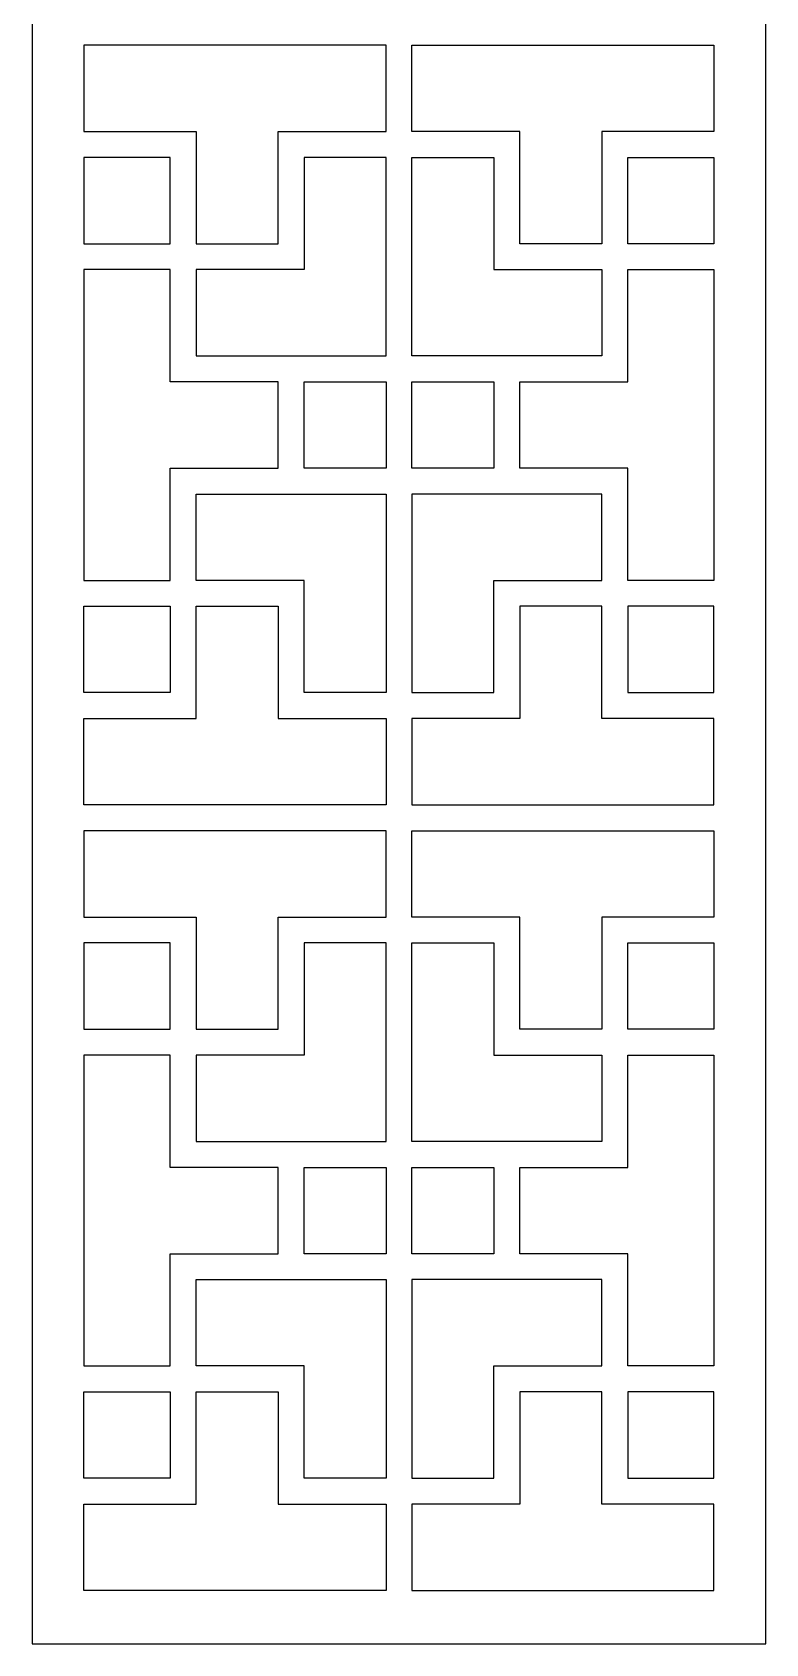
# Model space of a CAD drawing. Header units: centimetres. Extents: x -6.3 to -1.9, y -9.5 to 9.5.
# Drawn here: x -6.26 to -1.93, y -9.5 to 0 of the extents above; entities that cross this region are included whole.
import ezdxf

# ---------------------------------------------------------------- set-up
doc = ezdxf.new("R2010")
doc.units = ezdxf.units.CM
doc.header["$MEASUREMENT"] = 0
doc.layers.add('layer 1', color=7, linetype='Continuous')

msp = doc.modelspace()

# ---------------------------------------------------------------- linework, layer by layer
at = {"layer": 'layer 1', "color": 250}
for points, knots in [([(-6.25831, 9.5), (-6.25831, 9.5), (-6.25831, 9.5), (-6.25831, 9.5), (-6.25831, 9.5), (-6.25831, 9.5), (-1.93295, 9.5), (-1.93295, 9.5), (-1.93295, 9.5), (-1.93295, 9.5), (-1.93295, -9.50001), (-1.93295, -9.50001), (-1.93295, -9.50001), (-1.93295, -9.50001), (-6.25831, -9.50001), (-6.25831, -9.50001), (-6.25831, -9.50001), (-6.25831, -9.50001), (-6.25831, 9.5), (-6.25831, 9.5)], [0, 0, 0, 0, 0.1666667, 0.1666667, 0.1666667, 0.1666667, 0.3333333, 0.3333333, 0.3333333, 0.3333333, 0.5, 0.5, 0.5, 0.5, 0.6666667, 0.6666667, 0.6666667, 0.6666667, 1, 1, 1, 1]), ([(-4.17198, -0.5852), (-4.17198, -0.5852), (-4.17198, -0.5852), (-4.17198, -0.5852), (-4.17198, -0.5852), (-4.38399, -0.5852), (-4.59604, -0.5852), (-4.80805, -0.5852), (-4.80805, -0.5852), (-4.80805, -0.5852), (-4.80805, -1.24672), (-4.80805, -1.24672), (-4.80805, -1.24672), (-4.80805, -1.24672), (-5.29148, -1.24672), (-5.29148, -1.24672), (-5.29148, -1.24672), (-5.29148, -1.24672), (-5.29148, -0.5852), (-5.29148, -0.5852), (-5.29148, -0.5852), (-5.51197, -0.5852), (-5.7325, -0.5852), (-5.95301, -0.5852), (-5.95301, -0.5852), (-5.95301, -0.5852), (-5.95301, -0.07634), (-5.95301, -0.07634), (-5.95301, -0.07634), (-5.95301, -0.07634), (-4.17198, -0.07634), (-4.17198, -0.07634), (-4.17198, -0.07634), (-4.17198, -0.07634), (-4.17198, -0.5852), (-4.17198, -0.5852)], [0, 0, 0, 0, 0.1, 0.1, 0.1, 0.1, 0.2, 0.2, 0.2, 0.2, 0.3, 0.3, 0.3, 0.3, 0.4, 0.4, 0.4, 0.4, 0.5, 0.5, 0.5, 0.5, 0.6, 0.6, 0.6, 0.6, 0.7, 0.7, 0.7, 0.7, 0.8, 0.8, 0.8, 0.8, 1, 1, 1, 1]), ([(-4.01932, -0.5852), (-4.01932, -0.5852), (-4.01932, -0.5852), (-4.01932, -0.5852), (-4.01932, -0.5852), (-3.80727, -0.5852), (-3.59526, -0.5852), (-3.38322, -0.5852), (-3.38322, -0.5852), (-3.38322, -0.5852), (-3.38322, -1.24672), (-3.38322, -1.24672), (-3.38322, -1.24672), (-3.38322, -1.24672), (-2.89979, -1.24672), (-2.89979, -1.24672), (-2.89979, -1.24672), (-2.89979, -1.24672), (-2.89979, -0.5852), (-2.89979, -0.5852), (-2.89979, -0.5852), (-2.6793, -0.5852), (-2.45879, -0.5852), (-2.23828, -0.5852), (-2.23828, -0.5852), (-2.23828, -0.5852), (-2.23828, -0.07634), (-2.23828, -0.07634), (-2.23828, -0.07634), (-2.23828, -0.07634), (-4.01932, -0.07634), (-4.01932, -0.07634), (-4.01932, -0.07634), (-4.01932, -0.07634), (-4.01932, -0.5852), (-4.01932, -0.5852)], [0, 0, 0, 0, 0.1, 0.1, 0.1, 0.1, 0.2, 0.2, 0.2, 0.2, 0.3, 0.3, 0.3, 0.3, 0.4, 0.4, 0.4, 0.4, 0.5, 0.5, 0.5, 0.5, 0.6, 0.6, 0.6, 0.6, 0.7, 0.7, 0.7, 0.7, 0.8, 0.8, 0.8, 0.8, 1, 1, 1, 1]), ([(-5.95301, -0.73785), (-5.95301, -0.73785), (-5.95301, -0.73785), (-5.95301, -0.73785), (-5.95301, -0.73785), (-5.95301, -0.73785), (-5.44411, -0.73785), (-5.44411, -0.73785), (-5.44411, -0.73785), (-5.44411, -0.73785), (-5.44411, -1.24672), (-5.44411, -1.24672), (-5.44411, -1.24672), (-5.44411, -1.24672), (-5.95301, -1.24672), (-5.95301, -1.24672), (-5.95301, -1.24672), (-5.95301, -1.24672), (-5.95301, -0.73785), (-5.95301, -0.73785)], [0, 0, 0, 0, 0.1666667, 0.1666667, 0.1666667, 0.1666667, 0.3333333, 0.3333333, 0.3333333, 0.3333333, 0.5, 0.5, 0.5, 0.5, 0.6666667, 0.6666667, 0.6666667, 0.6666667, 1, 1, 1, 1]), ([(-4.65538, -1.39939), (-4.65538, -1.39939), (-4.65538, -1.39939), (-4.65538, -1.39939), (-4.65538, -1.39939), (-4.65538, -1.39939), (-4.65538, -0.73785), (-4.65538, -0.73785), (-4.65538, -0.73785), (-4.65538, -0.73785), (-4.17198, -0.73785), (-4.17198, -0.73785), (-4.17198, -0.73785), (-4.17198, -0.73785), (-4.17198, -1.90825), (-4.17198, -1.90825), (-4.17198, -1.90825), (-4.5855, -1.90825), (-4.97827, -1.90825), (-5.29148, -1.90825), (-5.29148, -1.90825), (-5.29148, -1.90825), (-5.29148, -1.39939), (-5.29148, -1.39939), (-5.29148, -1.39939), (-5.07944, -1.39939), (-4.86743, -1.39939), (-4.65538, -1.39939)], [0, 0, 0, 0, 0.125, 0.125, 0.125, 0.125, 0.25, 0.25, 0.25, 0.25, 0.375, 0.375, 0.375, 0.375, 0.5, 0.5, 0.5, 0.5, 0.625, 0.625, 0.625, 0.625, 0.75, 0.75, 0.75, 0.75, 1, 1, 1, 1]), ([(-3.53588, -1.39939), (-3.53588, -1.39939), (-3.53588, -1.39939), (-3.53588, -1.39939), (-3.53588, -1.39939), (-3.53588, -1.39939), (-3.53588, -0.73785), (-3.53588, -0.73785), (-3.53588, -0.73785), (-3.53588, -0.73785), (-4.01932, -0.73785), (-4.01932, -0.73785), (-4.01932, -0.73785), (-4.01932, -0.73785), (-4.01932, -1.90825), (-4.01932, -1.90825), (-4.01932, -1.90825), (-3.60577, -1.90825), (-3.21302, -1.90825), (-2.89979, -1.90825), (-2.89979, -1.90825), (-2.89979, -1.90825), (-2.89979, -1.39939), (-2.89979, -1.39939), (-2.89979, -1.39939), (-3.11183, -1.39939), (-3.32387, -1.39939), (-3.53588, -1.39939)], [0, 0, 0, 0, 0.125, 0.125, 0.125, 0.125, 0.25, 0.25, 0.25, 0.25, 0.375, 0.375, 0.375, 0.375, 0.5, 0.5, 0.5, 0.5, 0.625, 0.625, 0.625, 0.625, 0.75, 0.75, 0.75, 0.75, 1, 1, 1, 1]), ([(-2.23828, -0.73785), (-2.23828, -0.73785), (-2.23828, -0.73785), (-2.23828, -0.73785), (-2.23828, -0.73785), (-2.23828, -0.73785), (-2.74715, -0.73785), (-2.74715, -0.73785), (-2.74715, -0.73785), (-2.74715, -0.73785), (-2.74715, -1.24672), (-2.74715, -1.24672), (-2.74715, -1.24672), (-2.74715, -1.24672), (-2.23828, -1.24672), (-2.23828, -1.24672), (-2.23828, -1.24672), (-2.23828, -1.24672), (-2.23828, -0.73785), (-2.23828, -0.73785)], [0, 0, 0, 0, 0.1666667, 0.1666667, 0.1666667, 0.1666667, 0.3333333, 0.3333333, 0.3333333, 0.3333333, 0.5, 0.5, 0.5, 0.5, 0.6666667, 0.6666667, 0.6666667, 0.6666667, 1, 1, 1, 1]), ([(-5.95301, -1.39939), (-5.95301, -1.39939), (-5.95301, -1.39939), (-5.95301, -1.39939), (-5.95301, -1.39939), (-5.95301, -1.39939), (-5.44411, -1.39939), (-5.44411, -1.39939), (-5.44411, -1.39939), (-5.44411, -1.39939), (-5.44411, -2.06091), (-5.44411, -2.06091), (-5.44411, -2.06091), (-5.44411, -2.06091), (-4.80805, -2.06091), (-4.80805, -2.06091), (-4.80805, -2.06091), (-4.80805, -2.06091), (-4.80805, -2.56978), (-4.80805, -2.56978), (-4.80805, -2.56978), (-4.80805, -2.56978), (-5.44411, -2.56978), (-5.44411, -2.56978), (-5.44411, -2.56978), (-5.44411, -2.56978), (-5.44411, -3.2313), (-5.44411, -3.2313), (-5.44411, -3.2313), (-5.44411, -3.2313), (-5.95301, -3.2313), (-5.95301, -3.2313), (-5.95301, -3.2313), (-5.95301, -3.2313), (-5.95301, -1.39939), (-5.95301, -1.39939)], [0, 0, 0, 0, 0.1, 0.1, 0.1, 0.1, 0.2, 0.2, 0.2, 0.2, 0.3, 0.3, 0.3, 0.3, 0.4, 0.4, 0.4, 0.4, 0.5, 0.5, 0.5, 0.5, 0.6, 0.6, 0.6, 0.6, 0.7, 0.7, 0.7, 0.7, 0.8, 0.8, 0.8, 0.8, 1, 1, 1, 1]), ([(-2.23828, -1.39939), (-2.23828, -1.39939), (-2.23828, -1.39939), (-2.23828, -1.39939), (-2.23828, -1.39939), (-2.23828, -1.39939), (-2.74715, -1.39939), (-2.74715, -1.39939), (-2.74715, -1.39939), (-2.74715, -1.39939), (-2.74715, -2.06091), (-2.74715, -2.06091), (-2.74715, -2.06091), (-2.74715, -2.06091), (-3.38322, -2.06091), (-3.38322, -2.06091), (-3.38322, -2.06091), (-3.38322, -2.06091), (-3.38322, -2.56978), (-3.38322, -2.56978), (-3.38322, -2.56978), (-3.38322, -2.56978), (-2.74715, -2.56978), (-2.74715, -2.56978), (-2.74715, -2.56978), (-2.74715, -2.56978), (-2.74715, -3.2313), (-2.74715, -3.2313), (-2.74715, -3.2313), (-2.74715, -3.2313), (-2.23828, -3.2313), (-2.23828, -3.2313), (-2.23828, -3.2313), (-2.23828, -3.2313), (-2.23828, -1.39939), (-2.23828, -1.39939)], [0, 0, 0, 0, 0.1, 0.1, 0.1, 0.1, 0.2, 0.2, 0.2, 0.2, 0.3, 0.3, 0.3, 0.3, 0.4, 0.4, 0.4, 0.4, 0.5, 0.5, 0.5, 0.5, 0.6, 0.6, 0.6, 0.6, 0.7, 0.7, 0.7, 0.7, 0.8, 0.8, 0.8, 0.8, 1, 1, 1, 1]), ([(-4.65538, -2.56978), (-4.65538, -2.56978), (-4.65538, -2.56978), (-4.65538, -2.56978), (-4.65538, -2.56978), (-4.65538, -2.56978), (-4.17198, -2.56978), (-4.17198, -2.56978), (-4.17198, -2.56978), (-4.17198, -2.56978), (-4.17198, -2.06091), (-4.17198, -2.06091), (-4.17198, -2.06091), (-4.17198, -2.06091), (-4.65538, -2.06091), (-4.65538, -2.06091), (-4.65538, -2.06091), (-4.65538, -2.06091), (-4.65538, -2.56978), (-4.65538, -2.56978)], [0, 0, 0, 0, 0.1666667, 0.1666667, 0.1666667, 0.1666667, 0.3333333, 0.3333333, 0.3333333, 0.3333333, 0.5, 0.5, 0.5, 0.5, 0.6666667, 0.6666667, 0.6666667, 0.6666667, 1, 1, 1, 1]), ([(-3.53588, -2.06091), (-3.53588, -2.06091), (-3.53588, -2.06091), (-3.53588, -2.06091), (-3.53588, -2.06091), (-3.53588, -2.06091), (-4.01932, -2.06091), (-4.01932, -2.06091), (-4.01932, -2.06091), (-4.01932, -2.06091), (-4.01932, -2.56978), (-4.01932, -2.56978), (-4.01932, -2.56978), (-4.01932, -2.56978), (-3.53588, -2.56978), (-3.53588, -2.56978), (-3.53588, -2.56978), (-3.53588, -2.56978), (-3.53588, -2.06091), (-3.53588, -2.06091)], [0, 0, 0, 0, 0.1666667, 0.1666667, 0.1666667, 0.1666667, 0.3333333, 0.3333333, 0.3333333, 0.3333333, 0.5, 0.5, 0.5, 0.5, 0.6666667, 0.6666667, 0.6666667, 0.6666667, 1, 1, 1, 1]), ([(-4.65538, -3.2313), (-4.65538, -3.2313), (-4.65538, -3.2313), (-4.65538, -3.2313), (-4.65538, -3.2313), (-4.65538, -3.2313), (-4.65538, -3.89282), (-4.65538, -3.89282), (-4.65538, -3.89282), (-4.65538, -3.89282), (-4.17198, -3.89282), (-4.17198, -3.89282), (-4.17198, -3.89282), (-4.17198, -3.89282), (-4.17198, -2.72245), (-4.17198, -2.72245), (-4.17198, -2.72245), (-4.5855, -2.72245), (-4.97827, -2.72245), (-5.29148, -2.72245), (-5.29148, -2.72245), (-5.29148, -2.72245), (-5.29148, -3.2313), (-5.29148, -3.2313), (-5.29148, -3.2313), (-5.07944, -3.2313), (-4.86743, -3.2313), (-4.65538, -3.2313)], [0, 0, 0, 0, 0.125, 0.125, 0.125, 0.125, 0.25, 0.25, 0.25, 0.25, 0.375, 0.375, 0.375, 0.375, 0.5, 0.5, 0.5, 0.5, 0.625, 0.625, 0.625, 0.625, 0.75, 0.75, 0.75, 0.75, 1, 1, 1, 1]), ([(-3.53588, -3.2313), (-3.53588, -3.2313), (-3.53588, -3.2313), (-3.53588, -3.2313), (-3.53588, -3.2313), (-3.53588, -3.2313), (-3.53588, -3.89282), (-3.53588, -3.89282), (-3.53588, -3.89282), (-3.53588, -3.89282), (-4.01932, -3.89282), (-4.01932, -3.89282), (-4.01932, -3.89282), (-4.01932, -3.89282), (-4.01932, -2.72245), (-4.01932, -2.72245), (-4.01932, -2.72245), (-3.60577, -2.72245), (-3.21302, -2.72245), (-2.89979, -2.72245), (-2.89979, -2.72245), (-2.89979, -2.72245), (-2.89979, -3.2313), (-2.89979, -3.2313), (-2.89979, -3.2313), (-3.11183, -3.2313), (-3.32387, -3.2313), (-3.53588, -3.2313)], [0, 0, 0, 0, 0.125, 0.125, 0.125, 0.125, 0.25, 0.25, 0.25, 0.25, 0.375, 0.375, 0.375, 0.375, 0.5, 0.5, 0.5, 0.5, 0.625, 0.625, 0.625, 0.625, 0.75, 0.75, 0.75, 0.75, 1, 1, 1, 1]), ([(-5.95301, -3.89282), (-5.95301, -3.89282), (-5.95301, -3.89282), (-5.95301, -3.89282), (-5.95301, -3.89282), (-5.95301, -3.89282), (-5.44411, -3.89282), (-5.44411, -3.89282), (-5.44411, -3.89282), (-5.44411, -3.89282), (-5.44411, -3.38397), (-5.44411, -3.38397), (-5.44411, -3.38397), (-5.44411, -3.38397), (-5.95301, -3.38397), (-5.95301, -3.38397), (-5.95301, -3.38397), (-5.95301, -3.38397), (-5.95301, -3.89282), (-5.95301, -3.89282)], [0, 0, 0, 0, 0.1666667, 0.1666667, 0.1666667, 0.1666667, 0.3333333, 0.3333333, 0.3333333, 0.3333333, 0.5, 0.5, 0.5, 0.5, 0.6666667, 0.6666667, 0.6666667, 0.6666667, 1, 1, 1, 1]), ([(-4.17198, -4.04549), (-4.17198, -4.04549), (-4.17198, -4.04549), (-4.17198, -4.04549), (-4.17198, -4.04549), (-4.38399, -4.04549), (-4.59604, -4.04549), (-4.80805, -4.04549), (-4.80805, -4.04549), (-4.80805, -4.04549), (-4.80805, -3.38397), (-4.80805, -3.38397), (-4.80805, -3.38397), (-4.80805, -3.38397), (-5.29148, -3.38397), (-5.29148, -3.38397), (-5.29148, -3.38397), (-5.29148, -3.38397), (-5.29148, -4.04549), (-5.29148, -4.04549), (-5.29148, -4.04549), (-5.51197, -4.04549), (-5.7325, -4.04549), (-5.95301, -4.04549), (-5.95301, -4.04549), (-5.95301, -4.04549), (-5.95301, -4.55436), (-5.95301, -4.55436), (-5.95301, -4.55436), (-5.95301, -4.55436), (-4.17198, -4.55436), (-4.17198, -4.55436), (-4.17198, -4.55436), (-4.17198, -4.55436), (-4.17198, -4.04549), (-4.17198, -4.04549)], [0, 0, 0, 0, 0.1, 0.1, 0.1, 0.1, 0.2, 0.2, 0.2, 0.2, 0.3, 0.3, 0.3, 0.3, 0.4, 0.4, 0.4, 0.4, 0.5, 0.5, 0.5, 0.5, 0.6, 0.6, 0.6, 0.6, 0.7, 0.7, 0.7, 0.7, 0.8, 0.8, 0.8, 0.8, 1, 1, 1, 1]), ([(-4.01932, -4.04549), (-4.01932, -4.04549), (-4.01932, -4.04549), (-4.01932, -4.04549), (-4.01932, -4.04549), (-3.80727, -4.04549), (-3.59526, -4.04549), (-3.38322, -4.04549), (-3.38322, -4.04549), (-3.38322, -4.04549), (-3.38322, -3.38397), (-3.38322, -3.38397), (-3.38322, -3.38397), (-3.38322, -3.38397), (-2.89979, -3.38397), (-2.89979, -3.38397), (-2.89979, -3.38397), (-2.89979, -3.38397), (-2.89979, -4.04549), (-2.89979, -4.04549), (-2.89979, -4.04549), (-2.6793, -4.04549), (-2.45879, -4.04549), (-2.23828, -4.04549), (-2.23828, -4.04549), (-2.23828, -4.04549), (-2.23828, -4.55436), (-2.23828, -4.55436), (-2.23828, -4.55436), (-2.23828, -4.55436), (-4.01932, -4.55436), (-4.01932, -4.55436), (-4.01932, -4.55436), (-4.01932, -4.55436), (-4.01932, -4.04549), (-4.01932, -4.04549)], [0, 0, 0, 0, 0.1, 0.1, 0.1, 0.1, 0.2, 0.2, 0.2, 0.2, 0.3, 0.3, 0.3, 0.3, 0.4, 0.4, 0.4, 0.4, 0.5, 0.5, 0.5, 0.5, 0.6, 0.6, 0.6, 0.6, 0.7, 0.7, 0.7, 0.7, 0.8, 0.8, 0.8, 0.8, 1, 1, 1, 1]), ([(-2.23828, -3.89282), (-2.23828, -3.89282), (-2.23828, -3.89282), (-2.23828, -3.89282), (-2.23828, -3.89282), (-2.23828, -3.89282), (-2.74715, -3.89282), (-2.74715, -3.89282), (-2.74715, -3.89282), (-2.74715, -3.89282), (-2.74715, -3.38397), (-2.74715, -3.38397), (-2.74715, -3.38397), (-2.74715, -3.38397), (-2.23828, -3.38397), (-2.23828, -3.38397), (-2.23828, -3.38397), (-2.23828, -3.38397), (-2.23828, -3.89282), (-2.23828, -3.89282)], [0, 0, 0, 0, 0.1666667, 0.1666667, 0.1666667, 0.1666667, 0.3333333, 0.3333333, 0.3333333, 0.3333333, 0.5, 0.5, 0.5, 0.5, 0.6666667, 0.6666667, 0.6666667, 0.6666667, 1, 1, 1, 1]), ([(-4.17198, -5.21588), (-4.17198, -5.21588), (-4.17198, -5.21588), (-4.17198, -5.21588), (-4.17198, -5.21588), (-4.38399, -5.21588), (-4.59604, -5.21588), (-4.80805, -5.21588), (-4.80805, -5.21588), (-4.80805, -5.21588), (-4.80805, -5.8774), (-4.80805, -5.8774), (-4.80805, -5.8774), (-4.80805, -5.8774), (-5.29148, -5.8774), (-5.29148, -5.8774), (-5.29148, -5.8774), (-5.29148, -5.8774), (-5.29148, -5.21588), (-5.29148, -5.21588), (-5.29148, -5.21588), (-5.51197, -5.21588), (-5.7325, -5.21588), (-5.95301, -5.21588), (-5.95301, -5.21588), (-5.95301, -5.21588), (-5.95301, -4.70701), (-5.95301, -4.70701), (-5.95301, -4.70701), (-5.95301, -4.70701), (-4.17198, -4.70701), (-4.17198, -4.70701), (-4.17198, -4.70701), (-4.17198, -4.70701), (-4.17198, -5.21588), (-4.17198, -5.21588)], [0, 0, 0, 0, 0.1, 0.1, 0.1, 0.1, 0.2, 0.2, 0.2, 0.2, 0.3, 0.3, 0.3, 0.3, 0.4, 0.4, 0.4, 0.4, 0.5, 0.5, 0.5, 0.5, 0.6, 0.6, 0.6, 0.6, 0.7, 0.7, 0.7, 0.7, 0.8, 0.8, 0.8, 0.8, 1, 1, 1, 1]), ([(-4.01932, -5.21588), (-4.01932, -5.21588), (-4.01932, -5.21588), (-4.01932, -5.21588), (-4.01932, -5.21588), (-3.80727, -5.21588), (-3.59526, -5.21588), (-3.38322, -5.21588), (-3.38322, -5.21588), (-3.38322, -5.21588), (-3.38322, -5.8774), (-3.38322, -5.8774), (-3.38322, -5.8774), (-3.38322, -5.8774), (-2.89979, -5.8774), (-2.89979, -5.8774), (-2.89979, -5.8774), (-2.89979, -5.8774), (-2.89979, -5.21588), (-2.89979, -5.21588), (-2.89979, -5.21588), (-2.6793, -5.21588), (-2.45879, -5.21588), (-2.23828, -5.21588), (-2.23828, -5.21588), (-2.23828, -5.21588), (-2.23828, -4.70701), (-2.23828, -4.70701), (-2.23828, -4.70701), (-2.23828, -4.70701), (-4.01932, -4.70701), (-4.01932, -4.70701), (-4.01932, -4.70701), (-4.01932, -4.70701), (-4.01932, -5.21588), (-4.01932, -5.21588)], [0, 0, 0, 0, 0.1, 0.1, 0.1, 0.1, 0.2, 0.2, 0.2, 0.2, 0.3, 0.3, 0.3, 0.3, 0.4, 0.4, 0.4, 0.4, 0.5, 0.5, 0.5, 0.5, 0.6, 0.6, 0.6, 0.6, 0.7, 0.7, 0.7, 0.7, 0.8, 0.8, 0.8, 0.8, 1, 1, 1, 1]), ([(-5.95301, -5.36855), (-5.95301, -5.36855), (-5.95301, -5.36855), (-5.95301, -5.36855), (-5.95301, -5.36855), (-5.95301, -5.36855), (-5.44411, -5.36855), (-5.44411, -5.36855), (-5.44411, -5.36855), (-5.44411, -5.36855), (-5.44411, -5.8774), (-5.44411, -5.8774), (-5.44411, -5.8774), (-5.44411, -5.8774), (-5.95301, -5.8774), (-5.95301, -5.8774), (-5.95301, -5.8774), (-5.95301, -5.8774), (-5.95301, -5.36855), (-5.95301, -5.36855)], [0, 0, 0, 0, 0.1666667, 0.1666667, 0.1666667, 0.1666667, 0.3333333, 0.3333333, 0.3333333, 0.3333333, 0.5, 0.5, 0.5, 0.5, 0.6666667, 0.6666667, 0.6666667, 0.6666667, 1, 1, 1, 1]), ([(-4.65538, -6.03007), (-4.65538, -6.03007), (-4.65538, -6.03007), (-4.65538, -6.03007), (-4.65538, -6.03007), (-4.65538, -6.03007), (-4.65538, -5.36855), (-4.65538, -5.36855), (-4.65538, -5.36855), (-4.65538, -5.36855), (-4.17198, -5.36855), (-4.17198, -5.36855), (-4.17198, -5.36855), (-4.17198, -5.36855), (-4.17198, -6.53894), (-4.17198, -6.53894), (-4.17198, -6.53894), (-4.5855, -6.53894), (-4.97827, -6.53894), (-5.29148, -6.53894), (-5.29148, -6.53894), (-5.29148, -6.53894), (-5.29148, -6.03007), (-5.29148, -6.03007), (-5.29148, -6.03007), (-5.07944, -6.03007), (-4.86743, -6.03007), (-4.65538, -6.03007)], [0, 0, 0, 0, 0.125, 0.125, 0.125, 0.125, 0.25, 0.25, 0.25, 0.25, 0.375, 0.375, 0.375, 0.375, 0.5, 0.5, 0.5, 0.5, 0.625, 0.625, 0.625, 0.625, 0.75, 0.75, 0.75, 0.75, 1, 1, 1, 1]), ([(-3.53588, -6.03007), (-3.53588, -6.03007), (-3.53588, -6.03007), (-3.53588, -6.03007), (-3.53588, -6.03007), (-3.53588, -6.03007), (-3.53588, -5.36855), (-3.53588, -5.36855), (-3.53588, -5.36855), (-3.53588, -5.36855), (-4.01932, -5.36855), (-4.01932, -5.36855), (-4.01932, -5.36855), (-4.01932, -5.36855), (-4.01932, -6.53894), (-4.01932, -6.53894), (-4.01932, -6.53894), (-3.60577, -6.53894), (-3.21302, -6.53894), (-2.89979, -6.53894), (-2.89979, -6.53894), (-2.89979, -6.53894), (-2.89979, -6.03007), (-2.89979, -6.03007), (-2.89979, -6.03007), (-3.11183, -6.03007), (-3.32387, -6.03007), (-3.53588, -6.03007)], [0, 0, 0, 0, 0.125, 0.125, 0.125, 0.125, 0.25, 0.25, 0.25, 0.25, 0.375, 0.375, 0.375, 0.375, 0.5, 0.5, 0.5, 0.5, 0.625, 0.625, 0.625, 0.625, 0.75, 0.75, 0.75, 0.75, 1, 1, 1, 1]), ([(-2.23828, -5.36855), (-2.23828, -5.36855), (-2.23828, -5.36855), (-2.23828, -5.36855), (-2.23828, -5.36855), (-2.23828, -5.36855), (-2.74715, -5.36855), (-2.74715, -5.36855), (-2.74715, -5.36855), (-2.74715, -5.36855), (-2.74715, -5.8774), (-2.74715, -5.8774), (-2.74715, -5.8774), (-2.74715, -5.8774), (-2.23828, -5.8774), (-2.23828, -5.8774), (-2.23828, -5.8774), (-2.23828, -5.8774), (-2.23828, -5.36855), (-2.23828, -5.36855)], [0, 0, 0, 0, 0.1666667, 0.1666667, 0.1666667, 0.1666667, 0.3333333, 0.3333333, 0.3333333, 0.3333333, 0.5, 0.5, 0.5, 0.5, 0.6666667, 0.6666667, 0.6666667, 0.6666667, 1, 1, 1, 1]), ([(-5.95301, -6.03007), (-5.95301, -6.03007), (-5.95301, -6.03007), (-5.95301, -6.03007), (-5.95301, -6.03007), (-5.95301, -6.03007), (-5.44411, -6.03007), (-5.44411, -6.03007), (-5.44411, -6.03007), (-5.44411, -6.03007), (-5.44411, -6.6916), (-5.44411, -6.6916), (-5.44411, -6.6916), (-5.44411, -6.6916), (-4.80805, -6.6916), (-4.80805, -6.6916), (-4.80805, -6.6916), (-4.80805, -6.6916), (-4.80805, -7.20045), (-4.80805, -7.20045), (-4.80805, -7.20045), (-4.80805, -7.20045), (-5.44411, -7.20045), (-5.44411, -7.20045), (-5.44411, -7.20045), (-5.44411, -7.20045), (-5.44411, -7.86198), (-5.44411, -7.86198), (-5.44411, -7.86198), (-5.44411, -7.86198), (-5.95301, -7.86198), (-5.95301, -7.86198), (-5.95301, -7.86198), (-5.95301, -7.86198), (-5.95301, -6.03007), (-5.95301, -6.03007)], [0, 0, 0, 0, 0.1, 0.1, 0.1, 0.1, 0.2, 0.2, 0.2, 0.2, 0.3, 0.3, 0.3, 0.3, 0.4, 0.4, 0.4, 0.4, 0.5, 0.5, 0.5, 0.5, 0.6, 0.6, 0.6, 0.6, 0.7, 0.7, 0.7, 0.7, 0.8, 0.8, 0.8, 0.8, 1, 1, 1, 1]), ([(-2.23828, -6.03007), (-2.23828, -6.03007), (-2.23828, -6.03007), (-2.23828, -6.03007), (-2.23828, -6.03007), (-2.23828, -6.03007), (-2.74715, -6.03007), (-2.74715, -6.03007), (-2.74715, -6.03007), (-2.74715, -6.03007), (-2.74715, -6.6916), (-2.74715, -6.6916), (-2.74715, -6.6916), (-2.74715, -6.6916), (-3.38322, -6.6916), (-3.38322, -6.6916), (-3.38322, -6.6916), (-3.38322, -6.6916), (-3.38322, -7.20045), (-3.38322, -7.20045), (-3.38322, -7.20045), (-3.38322, -7.20045), (-2.74715, -7.20045), (-2.74715, -7.20045), (-2.74715, -7.20045), (-2.74715, -7.20045), (-2.74715, -7.86198), (-2.74715, -7.86198), (-2.74715, -7.86198), (-2.74715, -7.86198), (-2.23828, -7.86198), (-2.23828, -7.86198), (-2.23828, -7.86198), (-2.23828, -7.86198), (-2.23828, -6.03007), (-2.23828, -6.03007)], [0, 0, 0, 0, 0.1, 0.1, 0.1, 0.1, 0.2, 0.2, 0.2, 0.2, 0.3, 0.3, 0.3, 0.3, 0.4, 0.4, 0.4, 0.4, 0.5, 0.5, 0.5, 0.5, 0.6, 0.6, 0.6, 0.6, 0.7, 0.7, 0.7, 0.7, 0.8, 0.8, 0.8, 0.8, 1, 1, 1, 1]), ([(-4.65538, -7.20045), (-4.65538, -7.20045), (-4.65538, -7.20045), (-4.65538, -7.20045), (-4.65538, -7.20045), (-4.65538, -7.20045), (-4.17198, -7.20045), (-4.17198, -7.20045), (-4.17198, -7.20045), (-4.17198, -7.20045), (-4.17198, -6.6916), (-4.17198, -6.6916), (-4.17198, -6.6916), (-4.17198, -6.6916), (-4.65538, -6.6916), (-4.65538, -6.6916), (-4.65538, -6.6916), (-4.65538, -6.6916), (-4.65538, -7.20045), (-4.65538, -7.20045)], [0, 0, 0, 0, 0.1666667, 0.1666667, 0.1666667, 0.1666667, 0.3333333, 0.3333333, 0.3333333, 0.3333333, 0.5, 0.5, 0.5, 0.5, 0.6666667, 0.6666667, 0.6666667, 0.6666667, 1, 1, 1, 1]), ([(-3.53588, -6.6916), (-3.53588, -6.6916), (-3.53588, -6.6916), (-3.53588, -6.6916), (-3.53588, -6.6916), (-3.53588, -6.6916), (-4.01932, -6.6916), (-4.01932, -6.6916), (-4.01932, -6.6916), (-4.01932, -6.6916), (-4.01932, -7.20045), (-4.01932, -7.20045), (-4.01932, -7.20045), (-4.01932, -7.20045), (-3.53588, -7.20045), (-3.53588, -7.20045), (-3.53588, -7.20045), (-3.53588, -7.20045), (-3.53588, -6.6916), (-3.53588, -6.6916)], [0, 0, 0, 0, 0.1666667, 0.1666667, 0.1666667, 0.1666667, 0.3333333, 0.3333333, 0.3333333, 0.3333333, 0.5, 0.5, 0.5, 0.5, 0.6666667, 0.6666667, 0.6666667, 0.6666667, 1, 1, 1, 1]), ([(-4.65538, -7.86198), (-4.65538, -7.86198), (-4.65538, -7.86198), (-4.65538, -7.86198), (-4.65538, -7.86198), (-4.65538, -7.86198), (-4.65538, -8.52352), (-4.65538, -8.52352), (-4.65538, -8.52352), (-4.65538, -8.52352), (-4.17198, -8.52352), (-4.17198, -8.52352), (-4.17198, -8.52352), (-4.17198, -8.52352), (-4.17198, -7.35311), (-4.17198, -7.35311), (-4.17198, -7.35311), (-4.5855, -7.35311), (-4.97827, -7.35311), (-5.29148, -7.35311), (-5.29148, -7.35311), (-5.29148, -7.35311), (-5.29148, -7.86198), (-5.29148, -7.86198), (-5.29148, -7.86198), (-5.07944, -7.86198), (-4.86743, -7.86198), (-4.65538, -7.86198)], [0, 0, 0, 0, 0.125, 0.125, 0.125, 0.125, 0.25, 0.25, 0.25, 0.25, 0.375, 0.375, 0.375, 0.375, 0.5, 0.5, 0.5, 0.5, 0.625, 0.625, 0.625, 0.625, 0.75, 0.75, 0.75, 0.75, 1, 1, 1, 1]), ([(-3.53588, -7.86198), (-3.53588, -7.86198), (-3.53588, -7.86198), (-3.53588, -7.86198), (-3.53588, -7.86198), (-3.53588, -7.86198), (-3.53588, -8.52352), (-3.53588, -8.52352), (-3.53588, -8.52352), (-3.53588, -8.52352), (-4.01932, -8.52352), (-4.01932, -8.52352), (-4.01932, -8.52352), (-4.01932, -8.52352), (-4.01932, -7.35311), (-4.01932, -7.35311), (-4.01932, -7.35311), (-3.60577, -7.35311), (-3.21302, -7.35311), (-2.89979, -7.35311), (-2.89979, -7.35311), (-2.89979, -7.35311), (-2.89979, -7.86198), (-2.89979, -7.86198), (-2.89979, -7.86198), (-3.11183, -7.86198), (-3.32387, -7.86198), (-3.53588, -7.86198)], [0, 0, 0, 0, 0.125, 0.125, 0.125, 0.125, 0.25, 0.25, 0.25, 0.25, 0.375, 0.375, 0.375, 0.375, 0.5, 0.5, 0.5, 0.5, 0.625, 0.625, 0.625, 0.625, 0.75, 0.75, 0.75, 0.75, 1, 1, 1, 1]), ([(-5.95301, -8.52352), (-5.95301, -8.52352), (-5.95301, -8.52352), (-5.95301, -8.52352), (-5.95301, -8.52352), (-5.95301, -8.52352), (-5.44411, -8.52352), (-5.44411, -8.52352), (-5.44411, -8.52352), (-5.44411, -8.52352), (-5.44411, -8.01465), (-5.44411, -8.01465), (-5.44411, -8.01465), (-5.44411, -8.01465), (-5.95301, -8.01465), (-5.95301, -8.01465), (-5.95301, -8.01465), (-5.95301, -8.01465), (-5.95301, -8.52352), (-5.95301, -8.52352)], [0, 0, 0, 0, 0.1666667, 0.1666667, 0.1666667, 0.1666667, 0.3333333, 0.3333333, 0.3333333, 0.3333333, 0.5, 0.5, 0.5, 0.5, 0.6666667, 0.6666667, 0.6666667, 0.6666667, 1, 1, 1, 1]), ([(-4.17198, -8.67618), (-4.17198, -8.67618), (-4.17198, -8.67618), (-4.17198, -8.67618), (-4.17198, -8.67618), (-4.38399, -8.67618), (-4.59604, -8.67618), (-4.80805, -8.67618), (-4.80805, -8.67618), (-4.80805, -8.67618), (-4.80805, -8.01465), (-4.80805, -8.01465), (-4.80805, -8.01465), (-4.80805, -8.01465), (-5.29148, -8.01465), (-5.29148, -8.01465), (-5.29148, -8.01465), (-5.29148, -8.01465), (-5.29148, -8.67618), (-5.29148, -8.67618), (-5.29148, -8.67618), (-5.51197, -8.67618), (-5.7325, -8.67618), (-5.95301, -8.67618), (-5.95301, -8.67618), (-5.95301, -8.67618), (-5.95301, -9.18503), (-5.95301, -9.18503), (-5.95301, -9.18503), (-5.95301, -9.18503), (-4.17198, -9.18503), (-4.17198, -9.18503), (-4.17198, -9.18503), (-4.17198, -9.18503), (-4.17198, -8.67618), (-4.17198, -8.67618)], [0, 0, 0, 0, 0.1, 0.1, 0.1, 0.1, 0.2, 0.2, 0.2, 0.2, 0.3, 0.3, 0.3, 0.3, 0.4, 0.4, 0.4, 0.4, 0.5, 0.5, 0.5, 0.5, 0.6, 0.6, 0.6, 0.6, 0.7, 0.7, 0.7, 0.7, 0.8, 0.8, 0.8, 0.8, 1, 1, 1, 1]), ([(-4.01932, -8.67618), (-4.01932, -8.67618), (-4.01932, -8.67618), (-4.01932, -8.67618), (-4.01932, -8.67618), (-3.80727, -8.67618), (-3.59526, -8.67618), (-3.38322, -8.67618), (-3.38322, -8.67618), (-3.38322, -8.67618), (-3.38322, -8.01465), (-3.38322, -8.01465), (-3.38322, -8.01465), (-3.38322, -8.01465), (-2.89979, -8.01465), (-2.89979, -8.01465), (-2.89979, -8.01465), (-2.89979, -8.01465), (-2.89979, -8.67618), (-2.89979, -8.67618), (-2.89979, -8.67618), (-2.6793, -8.67618), (-2.45879, -8.67618), (-2.23828, -8.67618), (-2.23828, -8.67618), (-2.23828, -8.67618), (-2.23828, -9.18503), (-2.23828, -9.18503), (-2.23828, -9.18503), (-2.23828, -9.18503), (-4.01932, -9.18503), (-4.01932, -9.18503), (-4.01932, -9.18503), (-4.01932, -9.18503), (-4.01932, -8.67618), (-4.01932, -8.67618)], [0, 0, 0, 0, 0.1, 0.1, 0.1, 0.1, 0.2, 0.2, 0.2, 0.2, 0.3, 0.3, 0.3, 0.3, 0.4, 0.4, 0.4, 0.4, 0.5, 0.5, 0.5, 0.5, 0.6, 0.6, 0.6, 0.6, 0.7, 0.7, 0.7, 0.7, 0.8, 0.8, 0.8, 0.8, 1, 1, 1, 1]), ([(-2.23828, -8.52352), (-2.23828, -8.52352), (-2.23828, -8.52352), (-2.23828, -8.52352), (-2.23828, -8.52352), (-2.23828, -8.52352), (-2.74715, -8.52352), (-2.74715, -8.52352), (-2.74715, -8.52352), (-2.74715, -8.52352), (-2.74715, -8.01465), (-2.74715, -8.01465), (-2.74715, -8.01465), (-2.74715, -8.01465), (-2.23828, -8.01465), (-2.23828, -8.01465), (-2.23828, -8.01465), (-2.23828, -8.01465), (-2.23828, -8.52352), (-2.23828, -8.52352)], [0, 0, 0, 0, 0.1666667, 0.1666667, 0.1666667, 0.1666667, 0.3333333, 0.3333333, 0.3333333, 0.3333333, 0.5, 0.5, 0.5, 0.5, 0.6666667, 0.6666667, 0.6666667, 0.6666667, 1, 1, 1, 1])]:
    msp.add_open_spline(points, degree=3, knots=knots, dxfattribs=at)

doc.saveas('drawing.dxf')
